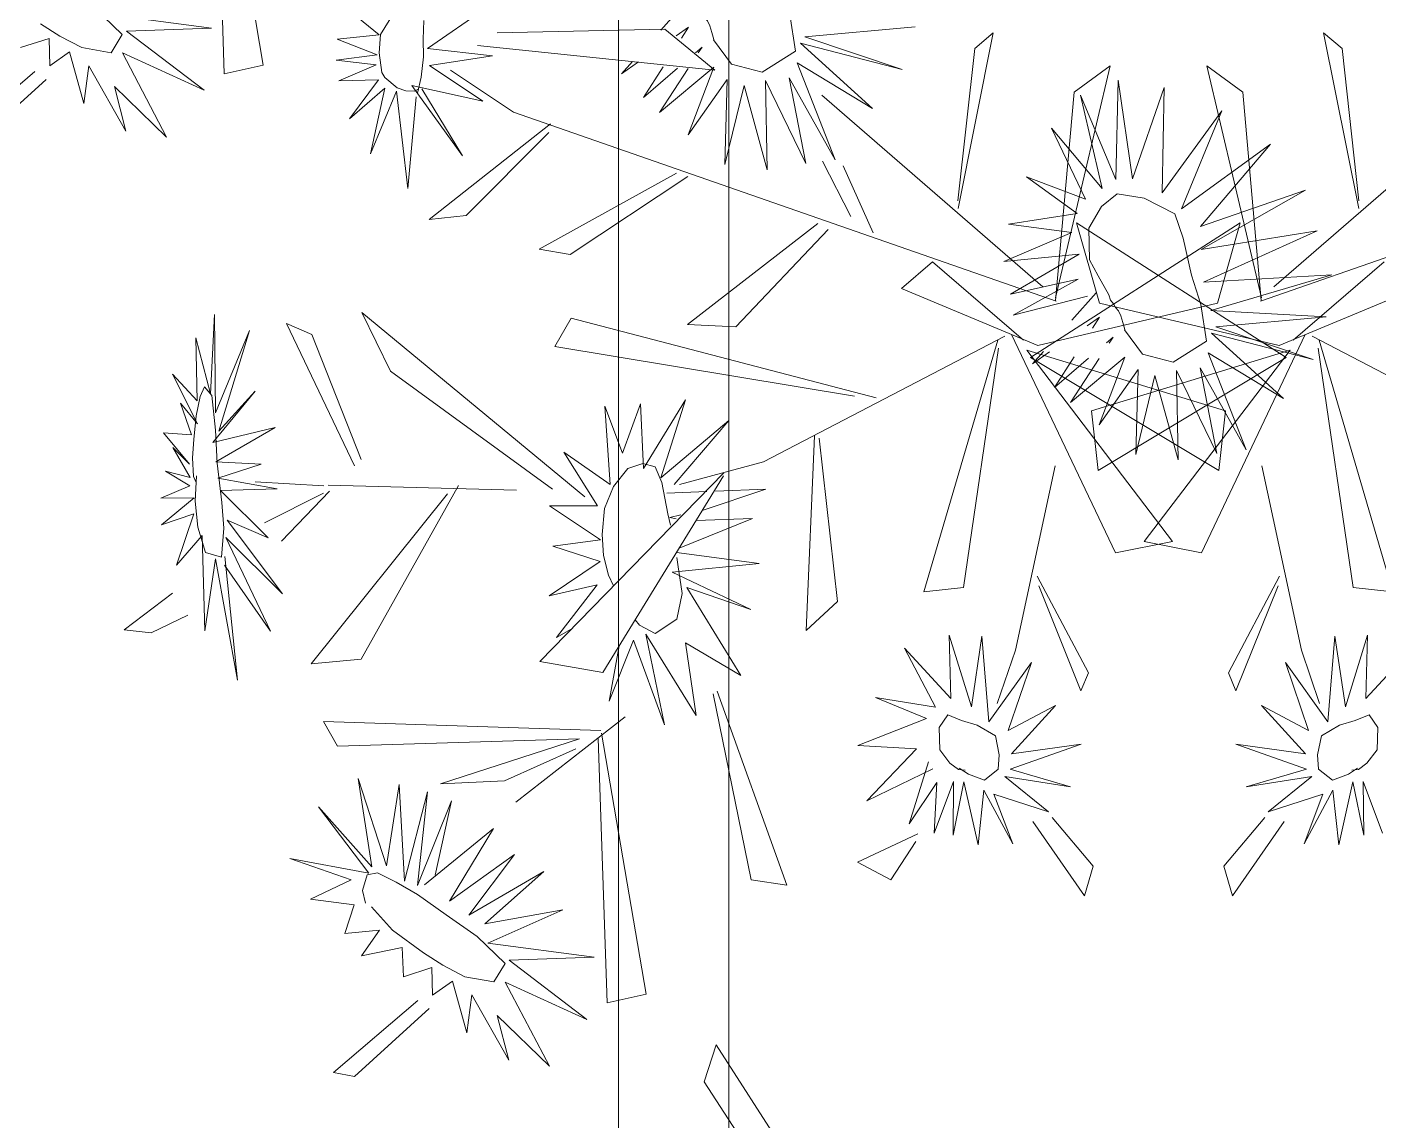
# Model space of a CAD drawing. Header units: inches. Extents: x 15 to 22798, y 21 to 21519.
# Drawn here: x 16290.36 to 16324.3, y 12556.1 to 12583.56 of the extents above; entities that cross this region are included whole.
import ezdxf

# ---------------------------------------------------------------- set-up
doc = ezdxf.new("R2010")
doc.units = ezdxf.units.IN
doc.header["$MEASUREMENT"] = 0
doc.layers.add('ARREDAMENTO', color=8, linetype='Continuous', lineweight=13)

msp = doc.modelspace()

# ---------------------------------------------------------------- linework, layer by layer
at = {"layer": 'ARREDAMENTO', "linetype": 'Continuous'}
for p, q in [((16295.172, 12589.156, -27.277), (16296.291, 12582.607, -27.277)), ((16295.312, 12582.39, -27.277), (16295.082, 12589.028, -27.277)), ((16292.045, 12584.05, -27.277), (16292.747, 12583.377, -27.277)), ((16299.198, 12583.364, -27.277), (16298.307, 12584.091, -27.277)), ((16301.898, 12584.046, -27.277), (16300.412, 12583.02, -27.277)), ((16306.274, 12583.485, -27.277), (16306.887, 12584.166, -27.277)), ((16291.185, 12583.336, -27.277), (16290.697, 12583.646, -27.277)), ((16292.318, 12583.887, -27.277), (16294.986, 12583.531, -27.277)), ((16299.234, 12583.376, -27.277), (16299.564, 12583.905, -27.277)), ((16300.321, 12583.725, -27.277), (16300.307, 12583.26, -27.277)), ((16290.912, 12583.275, -27.277), (16290.194, 12583.045, -27.277)), ((16290.928, 12582.584, -27.277), (16290.912, 12583.275, -27.277)), ((16291.734, 12583.045, -27.277), (16291.185, 12583.336, -27.277)), ((16292.747, 12583.377, -27.277), (16292.467, 12582.912, -27.277)), ((16294.986, 12583.531, -27.277), (16292.852, 12583.46, -27.277)), ((16292.852, 12583.46, -27.277), (16294.804, 12581.973, -27.277)), ((16298.149, 12583.257, -27.277), (16299.198, 12583.364, -27.277)), ((16299.202, 12582.911, -27.277), (16299.234, 12583.376, -27.277)), ((16302.159, 12583.416, -27.277), (16306.377, 12583.507, -27.277)), ((16306.377, 12583.507, -27.277), (16307.628, 12582.479, -27.277)), ((16306.655, 12583.342, -27.277), (16306.967, 12583.56, -27.277)), ((16306.791, 12583.284, -27.277), (16306.967, 12583.56, -27.277)), ((16309.89, 12583.315, -27.277), (16312.657, 12583.563, -27.277)), ((16312.33, 12582.493, -27.277), (16309.89, 12583.315, -27.277)), ((16314.617, 12583.419, -27.277), (16313.738, 12579.005, -27.277)), ((16314.155, 12583.019, -27.277), (16314.617, 12583.419, -27.277)), ((16322.916, 12583.419, -27.277), (16323.796, 12579.005, -27.277)), ((16323.379, 12583.019, -27.277), (16322.916, 12583.419, -27.277)), ((16291.427, 12582.936, -27.277), (16290.928, 12582.584, -27.277)), ((16291.787, 12581.639, -27.277), (16291.427, 12582.936, -27.277)), ((16292.467, 12582.912, -27.277), (16291.734, 12583.045, -27.277)), ((16299.15, 12582.867, -27.277), (16298.149, 12583.257, -27.277)), ((16300.307, 12583.26, -27.277), (16300.311, 12582.817, -27.277)), ((16300.412, 12583.02, -27.277), (16302.047, 12582.838, -27.277)), ((16307.628, 12582.479, -27.277), (16301.673, 12583.102, -27.277)), ((16307.143, 12582.912, -27.277), (16307.308, 12583.054, -27.277)), ((16307.214, 12582.91, -27.277), (16307.308, 12583.054, -27.277)), ((16309.776, 12583.158, -27.277), (16312.33, 12582.493, -27.277)), ((16311.586, 12581.513, -27.277), (16309.776, 12583.158, -27.277)), ((16313.731, 12579.2, -27.277), (16314.155, 12583.019, -27.277)), ((16323.802, 12579.2, -27.277), (16323.379, 12583.019, -27.277)), ((16292.752, 12582.91, -27.277), (16293.862, 12580.8, -27.277)), ((16294.804, 12581.973, -27.277), (16292.752, 12582.91, -27.277)), ((16296.291, 12582.607, -27.277), (16295.312, 12582.39, -27.277)), ((16298.122, 12582.727, -27.277), (16299.15, 12582.867, -27.277)), ((16299.121, 12582.611, -27.277), (16298.122, 12582.727, -27.277)), ((16298.187, 12582.214, -27.277), (16299.121, 12582.611, -27.277)), ((16299.271, 12582.423, -27.277), (16299.202, 12582.911, -27.277)), ((16300.311, 12582.817, -27.277), (16300.251, 12582.305, -27.277)), ((16302.047, 12582.838, -27.277), (16300.464, 12582.595, -27.277)), ((16300.464, 12582.595, -27.277), (16301.807, 12581.704, -27.277)), ((16305.562, 12582.693, -27.277), (16305.285, 12582.385, -27.277)), ((16305.715, 12582.685, -27.277), (16305.285, 12582.385, -27.277)), ((16309.697, 12582.666, -27.277), (16311.586, 12581.513, -27.277)), ((16310.648, 12580.227, -27.277), (16309.697, 12582.666, -27.277)), ((16290.555, 12582.445, -27.277), (16288.437, 12580.637, -27.277)), ((16291.911, 12582.59, -27.277), (16291.787, 12581.639, -27.277)), ((16292.842, 12580.949, -27.277), (16291.911, 12582.59, -27.277)), ((16299.343, 12582.294, -27.277), (16299.271, 12582.423, -27.277)), ((16299.653, 12582.039, -27.277), (16299.343, 12582.294, -27.277)), ((16300.251, 12582.305, -27.277), (16300.165, 12581.9, -27.277)), ((16302.573, 12581.427, -27.277), (16300.993, 12582.483, -27.277)), ((16306.329, 12582.56, -27.277), (16305.841, 12581.795, -27.277)), ((16306.693, 12582.526, -27.277), (16305.841, 12581.795, -27.277)), ((16306.238, 12581.415, -27.277), (16307.606, 12582.558, -27.277)), ((16306.961, 12582.522, -27.277), (16306.238, 12581.415, -27.277)), ((16307.606, 12582.558, -27.277), (16306.959, 12580.857, -27.277)), ((16309.492, 12582.287, -27.277), (16310.648, 12580.227, -27.277)), ((16309.91, 12580.136, -27.277), (16309.492, 12582.287, -27.277)), ((16317.552, 12582.589, -27.277), (16316.18, 12576.763, -27.277)), ((16316.649, 12581.926, -27.277), (16317.552, 12582.589, -27.277)), ((16319.982, 12582.589, -27.277), (16321.354, 12576.763, -27.277)), ((16320.884, 12581.926, -27.277), (16319.982, 12582.589, -27.277)), ((16288.963, 12580.543, -27.277), (16290.839, 12582.245, -27.277)), ((16292.551, 12582.072, -27.277), (16292.842, 12580.949, -27.277)), ((16293.862, 12580.8, -27.277), (16292.551, 12582.072, -27.277)), ((16299.181, 12582.232, -27.277), (16298.187, 12582.214, -27.277)), ((16298.459, 12581.26, -27.277), (16299.181, 12582.232, -27.277)), ((16299.339, 12582.025, -27.277), (16298.459, 12581.26, -27.277)), ((16298.984, 12580.379, -27.277), (16299.339, 12582.025, -27.277)), ((16299.635, 12581.953, -27.277), (16298.984, 12580.379, -27.277)), ((16299.924, 12579.506, -27.277), (16299.635, 12581.953, -27.277)), ((16299.87, 12581.962, -27.277), (16299.653, 12582.039, -27.277)), ((16300.087, 12581.949, -27.277), (16299.87, 12581.962, -27.277)), ((16300.02, 12582.098, -27.277), (16301.295, 12580.329, -27.277)), ((16301.807, 12581.704, -27.277), (16300.02, 12582.098, -27.277)), ((16300.194, 12582.007, -27.277), (16300.087, 12581.949, -27.277)), ((16301.295, 12580.329, -27.277), (16300.274, 12582.013, -27.277)), ((16306.959, 12580.857, -27.277), (16307.939, 12582.247, -27.277)), ((16307.939, 12582.247, -27.277), (16307.879, 12580.114, -27.277)), ((16307.879, 12580.114, -27.277), (16308.361, 12582.098, -27.277)), ((16308.361, 12582.098, -27.277), (16308.944, 12579.974, -27.277)), ((16308.903, 12582.221, -27.277), (16309.91, 12580.136, -27.277)), ((16308.944, 12579.974, -27.277), (16308.903, 12582.221, -27.277)), ((16316.185, 12576.696, -27.277), (16316.649, 12581.926, -27.277)), ((16317.754, 12582.224, -27.277), (16317.696, 12579.734, -27.277)), ((16318.113, 12579.753, -27.277), (16317.754, 12582.224, -27.277)), ((16318.915, 12582.045, -27.277), (16318.113, 12579.753, -27.277)), ((16318.86, 12579.4, -27.277), (16318.915, 12582.045, -27.277)), ((16321.349, 12576.696, -27.277), (16320.884, 12581.926, -27.277)), ((16300.129, 12581.807, -27.277), (16299.924, 12579.506, -27.277)), ((16310.313, 12581.852, -27.277), (16315.865, 12577.041, -27.277)), ((16316.812, 12581.855, -27.277), (16317.354, 12579.505, -27.277)), ((16317.696, 12579.734, -27.277), (16316.812, 12581.855, -27.277)), ((16327.221, 12581.852, -27.277), (16321.669, 12577.041, -27.277)), ((16302.573, 12581.427, -27.277), (16316.203, 12576.677, -27.277)), ((16320.358, 12581.456, -27.277), (16318.86, 12579.4, -27.277)), ((16319.343, 12578.999, -27.277), (16320.358, 12581.456, -27.277)), ((16334.961, 12581.427, -27.277), (16321.331, 12576.677, -27.277)), ((16303.499, 12581.128, -27.277), (16300.456, 12578.729, -27.277)), ((16301.385, 12578.828, -27.277), (16303.457, 12580.916, -27.277)), ((16316.082, 12581.024, -27.277), (16316.94, 12579.244, -27.277)), ((16317.354, 12579.505, -27.277), (16316.082, 12581.024, -27.277)), ((16321.577, 12580.621, -27.277), (16319.343, 12578.999, -27.277)), ((16319.821, 12578.551, -27.277), (16321.577, 12580.621, -27.277)), ((16306.666, 12579.892, -27.277), (16303.216, 12577.987, -27.277)), ((16311.043, 12578.803, -27.277), (16310.332, 12580.196, -27.277)), ((16311.602, 12578.395, -27.277), (16310.852, 12580.075, -27.277)), ((16303.996, 12577.852, -27.277), (16306.948, 12579.812, -27.277)), ((16315.457, 12579.803, -27.277), (16316.725, 12578.877, -27.277)), ((16316.94, 12579.244, -27.277), (16315.457, 12579.803, -27.277)), ((16322.462, 12579.464, -27.277), (16319.821, 12578.551, -27.277)), ((16319.841, 12577.974, -27.277), (16322.462, 12579.464, -27.277)), ((16316.725, 12578.877, -27.277), (16315.005, 12578.616, -27.277)), ((16300.456, 12578.729, -27.277), (16301.385, 12578.828, -27.277)), ((16310.211, 12578.631, -27.277), (16306.944, 12576.093, -27.277)), ((16315.005, 12578.616, -27.277), (16316.595, 12578.402, -27.277)), ((16315.559, 12575.266, -27.277), (16320.82, 12578.645, -27.277)), ((16316.714, 12578.645, -27.277), (16317.286, 12576.634, -27.277)), ((16321.974, 12575.266, -27.277), (16316.714, 12578.645, -27.277)), ((16320.82, 12578.645, -27.277), (16320.248, 12576.634, -27.277)), ((16308.154, 12576.032, -27.277), (16310.474, 12578.483, -27.277)), ((16316.595, 12578.402, -27.277), (16314.886, 12577.677, -27.277)), ((16322.75, 12578.448, -27.277), (16319.841, 12577.974, -27.277)), ((16319.896, 12577.156, -27.277), (16322.75, 12578.448, -27.277)), ((16303.216, 12577.987, -27.277), (16303.996, 12577.852, -27.277)), ((16314.886, 12577.677, -27.277), (16316.779, 12577.864, -27.277)), ((16316.779, 12577.864, -27.277), (16315.05, 12576.854, -27.277)), ((16312.313, 12576.995, -27.277), (16313.097, 12577.669, -27.277)), ((16313.097, 12577.669, -27.277), (16315.383, 12575.704, -27.277)), ((16324.437, 12577.669, -27.277), (16322.151, 12575.704, -27.277)), ((16315.05, 12576.854, -27.277), (16316.752, 12577.235, -27.277)), ((16316.752, 12577.235, -27.277), (16315.116, 12576.327, -27.277)), ((16323.12, 12577.339, -27.277), (16319.896, 12577.156, -27.277)), ((16320.085, 12576.443, -27.277), (16323.12, 12577.339, -27.277)), ((16315.737, 12575.569, -27.277), (16312.313, 12576.995, -27.277)), ((16316.594, 12576.205, -27.277), (16317.206, 12576.887, -27.277)), ((16321.797, 12575.569, -27.277), (16325.221, 12576.995, -27.277)), ((16315.116, 12576.327, -27.277), (16316.986, 12576.809, -27.277)), ((16320.248, 12576.634, -27.277), (16315.737, 12575.569, -27.277)), ((16317.286, 12576.634, -27.277), (16321.797, 12575.569, -27.277)), ((16294.968, 12574.351, -27.277), (16295.067, 12576.345, -27.277)), ((16295.067, 12576.345, -27.277), (16295.092, 12573.877, -27.277)), ((16298.765, 12576.392, -27.277), (16304.367, 12571.765, -27.277)), ((16299.483, 12574.924, -27.277), (16298.765, 12576.392, -27.277)), ((16303.615, 12575.539, -27.277), (16304.02, 12576.251, -27.277)), ((16304.02, 12576.251, -27.277), (16311.68, 12574.251, -27.277)), ((16316.975, 12576.062, -27.277), (16317.287, 12576.28, -27.277)), ((16317.111, 12576.004, -27.277), (16317.287, 12576.28, -27.277)), ((16322.976, 12576.283, -27.277), (16320.085, 12576.443, -27.277)), ((16320.209, 12576.035, -27.277), (16322.976, 12576.283, -27.277)), ((16295.092, 12573.877, -27.277), (16295.945, 12575.946, -27.277)), ((16295.945, 12575.946, -27.277), (16295.171, 12573.415, -27.277)), ((16296.876, 12576.121, -27.277), (16297.509, 12575.84, -27.277)), ((16298.584, 12572.548, -27.277), (16296.876, 12576.121, -27.277)), ((16297.509, 12575.84, -27.277), (16298.748, 12572.702, -27.277)), ((16306.944, 12576.093, -27.277), (16308.154, 12576.032, -27.277)), ((16315.08, 12575.842, -27.277), (16317.688, 12570.365, -27.277)), ((16322.454, 12575.842, -27.277), (16319.845, 12570.365, -27.277)), ((16320.096, 12575.878, -27.277), (16322.649, 12575.214, -27.277)), ((16321.905, 12574.233, -27.277), (16320.096, 12575.878, -27.277)), ((16322.649, 12575.214, -27.277), (16320.209, 12576.035, -27.277)), ((16294.599, 12575.756, -27.277), (16294.968, 12574.351, -27.277)), ((16294.629, 12574.175, -27.277), (16294.599, 12575.756, -27.277)), ((16311.133, 12574.296, -27.277), (16303.615, 12575.539, -27.277)), ((16308.852, 12572.644, -27.277), (16314.907, 12575.802, -27.277)), ((16314.731, 12575.7, -27.277), (16312.878, 12569.386, -27.277)), ((16313.874, 12569.49, -27.277), (16314.755, 12575.5, -27.277)), ((16317.463, 12575.633, -27.277), (16317.627, 12575.774, -27.277)), ((16317.533, 12575.63, -27.277), (16317.627, 12575.774, -27.277)), ((16328.682, 12572.644, -27.277), (16322.627, 12575.802, -27.277)), ((16323.66, 12569.49, -27.277), (16322.779, 12575.5, -27.277)), ((16322.803, 12575.7, -27.277), (16324.656, 12569.386, -27.277)), ((16315.462, 12575.447, -27.277), (16320.449, 12573.927, -27.277)), ((16319.122, 12570.645, -27.277), (16315.462, 12575.447, -27.277)), ((16320.281, 12572.426, -27.277), (16315.559, 12575.266, -27.277)), ((16315.881, 12575.413, -27.277), (16315.604, 12575.105, -27.277)), ((16316.035, 12575.406, -27.277), (16315.604, 12575.105, -27.277)), ((16316.648, 12575.28, -27.277), (16316.16, 12574.515, -27.277)), ((16317.012, 12575.247, -27.277), (16316.16, 12574.515, -27.277)), ((16316.558, 12574.135, -27.277), (16317.925, 12575.278, -27.277)), ((16317.28, 12575.242, -27.277), (16316.558, 12574.135, -27.277)), ((16322.072, 12575.447, -27.277), (16317.085, 12573.927, -27.277)), ((16317.252, 12572.426, -27.277), (16321.974, 12575.266, -27.277)), ((16317.925, 12575.278, -27.277), (16317.279, 12573.578, -27.277)), ((16318.411, 12570.645, -27.277), (16322.072, 12575.447, -27.277)), ((16320.017, 12575.387, -27.277), (16321.905, 12574.233, -27.277)), ((16320.967, 12572.948, -27.277), (16320.017, 12575.387, -27.277)), ((16294.008, 12574.849, -27.277), (16294.629, 12574.175, -27.277)), ((16294.637, 12573.603, -27.277), (16294.008, 12574.849, -27.277)), ((16303.553, 12571.961, -27.277), (16299.483, 12574.924, -27.277)), ((16317.279, 12573.578, -27.277), (16318.259, 12574.968, -27.277)), ((16318.259, 12574.968, -27.277), (16318.198, 12572.834, -27.277)), ((16318.198, 12572.834, -27.277), (16318.68, 12574.818, -27.277)), ((16318.68, 12574.818, -27.277), (16319.263, 12572.694, -27.277)), ((16319.223, 12574.941, -27.277), (16320.23, 12572.857, -27.277)), ((16319.263, 12572.694, -27.277), (16319.223, 12574.941, -27.277)), ((16319.812, 12575.007, -27.277), (16320.967, 12572.948, -27.277)), ((16320.23, 12572.857, -27.277), (16319.812, 12575.007, -27.277)), ((16294.213, 12574.118, -27.277), (16294.637, 12573.603, -27.277)), ((16294.485, 12573.322, -27.277), (16294.213, 12574.118, -27.277)), ((16296.088, 12574.423, -27.277), (16295.026, 12573.13, -27.277)), ((16295.171, 12573.415, -27.277), (16296.088, 12574.423, -27.277)), ((16305.838, 12572.48, -27.277), (16306.892, 12574.2, -27.277)), ((16306.892, 12574.2, -27.277), (16306.27, 12572.245, -27.277)), ((16304.863, 12574.043, -27.277), (16305.313, 12572.868, -27.277)), ((16304.997, 12572.081, -27.277), (16304.863, 12574.043, -27.277)), ((16305.313, 12572.868, -27.277), (16305.761, 12574.103, -27.277)), ((16305.761, 12574.103, -27.277), (16305.838, 12572.48, -27.277)), ((16317.085, 12573.927, -27.277), (16317.252, 12572.426, -27.277)), ((16320.449, 12573.927, -27.277), (16320.281, 12572.426, -27.277)), ((16295.026, 12573.13, -27.277), (16296.592, 12573.511, -27.277)), ((16296.592, 12573.511, -27.277), (16295.101, 12572.643, -27.277)), ((16306.27, 12572.245, -27.277), (16307.983, 12573.682, -27.277)), ((16307.983, 12573.682, -27.277), (16306.605, 12572.082, -27.277)), ((16293.782, 12573.377, -27.277), (16294.485, 12573.322, -27.277)), ((16294.437, 12572.592, -27.277), (16293.782, 12573.377, -27.277)), ((16310.131, 12573.296, -27.277), (16309.924, 12568.415, -27.277)), ((16310.705, 12569.143, -27.277), (16310.252, 12573.244, -27.277)), ((16294.021, 12573.008, -27.277), (16294.437, 12572.592, -27.277)), ((16294.457, 12572.255, -27.277), (16294.021, 12573.008, -27.277)), ((16303.839, 12572.888, -27.277), (16304.997, 12572.081, -27.277)), ((16304.686, 12571.544, -27.277), (16303.839, 12572.888, -27.277)), ((16295.101, 12572.643, -27.277), (16296.236, 12572.592, -27.277)), ((16296.236, 12572.592, -27.277), (16295.151, 12572.234, -27.277)), ((16305.088, 12572.024, -27.277), (16305.442, 12572.479, -27.277)), ((16305.442, 12572.479, -27.277), (16305.822, 12572.603, -27.277)), ((16305.822, 12572.603, -27.277), (16306.132, 12572.518, -27.277)), ((16306.132, 12572.518, -27.277), (16306.298, 12572.127, -27.277)), ((16308.852, 12572.644, -27.277), (16306.745, 12572.076, -27.277)), ((16315.175, 12567.92, -27.277), (16316.172, 12572.545, -27.277)), ((16322.358, 12567.92, -27.277), (16321.362, 12572.545, -27.277)), ((16293.832, 12572.41, -27.277), (16294.457, 12572.255, -27.277)), ((16294.448, 12572.045, -27.277), (16293.832, 12572.41, -27.277)), ((16295.151, 12572.234, -27.277), (16296.638, 12571.966, -27.277)), ((16297.812, 12572.043, -27.277), (16296.089, 12572.145, -27.277)), ((16303.233, 12567.639, -27.277), (16307.854, 12572.37, -27.277)), ((16307.844, 12572.294, -27.277), (16304.814, 12567.355, -27.277)), ((16306.298, 12572.127, -27.277), (16306.445, 12571.342, -27.277)), ((16293.718, 12571.734, -27.277), (16294.448, 12572.045, -27.277)), ((16294.558, 12571.745, -27.277), (16293.718, 12571.734, -27.277)), ((16293.732, 12571.068, -27.277), (16294.558, 12571.745, -27.277)), ((16296.638, 12571.966, -27.277), (16295.212, 12571.925, -27.277)), ((16295.212, 12571.925, -27.277), (16296.417, 12570.743, -27.277)), ((16297.801, 12571.861, -27.277), (16296.319, 12571.112, -27.277)), ((16296.748, 12570.654, -27.277), (16297.956, 12571.913, -27.277)), ((16300.915, 12571.84, -27.277), (16297.489, 12567.579, -27.277)), ((16297.919, 12572.058, -27.277), (16302.648, 12571.933, -27.277)), ((16298.744, 12567.69, -27.277), (16301.192, 12572.05, -27.277)), ((16304.858, 12571.478, -27.277), (16305.088, 12572.024, -27.277)), ((16307.427, 12571.9, -27.277), (16306.424, 12571.858, -27.277)), ((16307.309, 12571.422, -27.277), (16308.908, 12571.961, -27.277)), ((16307.646, 12571.909, -27.277), (16308.908, 12571.961, -27.277)), ((16303.474, 12571.54, -27.277), (16304.686, 12571.544, -27.277)), ((16304.758, 12570.688, -27.277), (16303.474, 12571.54, -27.277)), ((16304.797, 12570.821, -27.277), (16304.858, 12571.478, -27.277)), ((16294.546, 12571.345, -27.277), (16293.732, 12571.068, -27.277)), ((16294.114, 12570.052, -27.277), (16294.546, 12571.345, -27.277)), ((16295.381, 12571.181, -27.277), (16296.774, 12569.332, -27.277)), ((16296.417, 12570.743, -27.277), (16295.381, 12571.181, -27.277)), ((16306.516, 12571.061, -27.277), (16306.445, 12571.342, -27.277)), ((16306.776, 12571.319, -27.277), (16306.497, 12571.247, -27.277)), ((16306.497, 12571.247, -27.277), (16306.657, 12571.215, -27.277)), ((16306.729, 12570.477, -27.277), (16308.576, 12571.224, -27.277)), ((16307.157, 12571.175, -27.277), (16308.576, 12571.224, -27.277)), ((16294.755, 12570.799, -27.277), (16294.114, 12570.052, -27.277)), ((16294.823, 12568.404, -27.277), (16294.755, 12570.799, -27.277)), ((16295.347, 12570.75, -27.277), (16296.475, 12568.398, -27.277)), ((16296.774, 12569.332, -27.277), (16295.347, 12570.75, -27.277)), ((16304.832, 12570.296, -27.277), (16304.797, 12570.821, -27.277)), ((16303.564, 12570.531, -27.277), (16304.758, 12570.688, -27.277)), ((16304.751, 12570.145, -27.277), (16303.564, 12570.531, -27.277)), ((16317.688, 12570.365, -27.277), (16319.122, 12570.645, -27.277)), ((16319.845, 12570.365, -27.277), (16318.411, 12570.645, -27.277)), ((16295.091, 12570.212, -27.277), (16294.823, 12568.404, -27.277)), ((16295.643, 12567.163, -27.277), (16295.091, 12570.212, -27.277)), ((16296.475, 12568.398, -27.277), (16295.314, 12570.055, -27.277)), ((16295.322, 12570.27, -27.277), (16295.643, 12567.163, -27.277)), ((16303.469, 12569.284, -27.277), (16304.751, 12570.145, -27.277)), ((16304.957, 12569.802, -27.277), (16304.832, 12570.296, -27.277)), ((16308.744, 12570.096, -27.277), (16306.559, 12569.877, -27.277)), ((16306.665, 12570.372, -27.277), (16308.744, 12570.096, -27.277)), ((16306.672, 12570.249, -27.277), (16306.699, 12570.072, -27.277)), ((16306.699, 12570.072, -27.277), (16306.805, 12569.338, -27.277)), ((16305.081, 12569.531, -27.277), (16304.957, 12569.802, -27.277)), ((16306.559, 12569.877, -27.277), (16308.53, 12568.944, -27.277)), ((16315.726, 12569.775, -27.277), (16317.01, 12567.348, -27.277)), ((16321.808, 12569.775, -27.277), (16320.523, 12567.348, -27.277)), ((16304.673, 12569.556, -27.277), (16303.469, 12569.284, -27.277)), ((16303.65, 12568.237, -27.277), (16304.673, 12569.556, -27.277)), ((16306.929, 12569.492, -27.277), (16308.282, 12567.282, -27.277)), ((16308.53, 12568.944, -27.277), (16306.929, 12569.492, -27.277)), ((16312.878, 12569.386, -27.277), (16313.874, 12569.49, -27.277)), ((16316.819, 12566.896, -27.277), (16315.761, 12569.535, -27.277)), ((16320.714, 12566.896, -27.277), (16321.772, 12569.535, -27.277)), ((16324.656, 12569.386, -27.277), (16323.66, 12569.49, -27.277)), ((16294.013, 12569.35, -27.277), (16292.795, 12568.434, -27.277)), ((16306.805, 12569.338, -27.277), (16306.675, 12568.696, -27.277)), ((16309.924, 12568.415, -27.277), (16310.705, 12569.143, -27.277)), ((16293.471, 12568.358, -27.277), (16294.399, 12568.801, -27.277)), ((16305.625, 12568.677, -27.277), (16305.741, 12568.549, -27.277)), ((16306.675, 12568.696, -27.277), (16306.128, 12568.34, -27.277)), ((16292.795, 12568.434, -27.277), (16293.471, 12568.358, -27.277)), ((16304.022, 12568.446, -27.277), (16303.65, 12568.237, -27.277)), ((16306.128, 12568.34, -27.277), (16305.741, 12568.549, -27.277)), ((16305.585, 12568.168, -27.277), (16304.973, 12566.642, -27.277)), ((16305.228, 12568.029, -27.277), (16304.973, 12566.642, -27.277)), ((16306.368, 12566.043, -27.277), (16305.585, 12568.168, -27.277)), ((16305.895, 12568.317, -27.277), (16306.368, 12566.043, -27.277)), ((16307.16, 12566.278, -27.277), (16305.895, 12568.317, -27.277)), ((16306.894, 12568.105, -27.277), (16307.16, 12566.278, -27.277)), ((16308.282, 12567.282, -27.277), (16306.894, 12568.105, -27.277)), ((16313.515, 12568.297, -27.277), (16313.554, 12566.703, -27.277)), ((16314.073, 12566.494, -27.277), (16313.515, 12568.297, -27.277)), ((16314.336, 12568.273, -27.277), (16314.073, 12566.494, -27.277)), ((16314.511, 12566.124, -27.277), (16314.336, 12568.273, -27.277)), ((16323.022, 12566.124, -27.277), (16323.197, 12568.273, -27.277)), ((16323.197, 12568.273, -27.277), (16323.461, 12566.494, -27.277)), ((16323.461, 12566.494, -27.277), (16324.019, 12568.297, -27.277)), ((16324.019, 12568.297, -27.277), (16323.979, 12566.703, -27.277)), ((16297.489, 12567.579, -27.277), (16298.744, 12567.69, -27.277)), ((16312.394, 12567.967, -27.277), (16313.169, 12566.491, -27.277)), ((16313.554, 12566.703, -27.277), (16312.394, 12567.967, -27.277)), ((16315.175, 12567.92, -27.277), (16314.718, 12566.584, -27.277)), ((16322.358, 12567.92, -27.277), (16322.815, 12566.584, -27.277)), ((16323.979, 12566.703, -27.277), (16325.14, 12567.967, -27.277)), ((16304.814, 12567.355, -27.277), (16303.233, 12567.639, -27.277)), ((16315.576, 12567.614, -27.277), (16314.511, 12566.124, -27.277)), ((16314.997, 12565.905, -27.277), (16315.576, 12567.614, -27.277)), ((16317.01, 12567.348, -27.277), (16316.819, 12566.896, -27.277)), ((16320.523, 12567.348, -27.277), (16320.714, 12566.896, -27.277)), ((16321.958, 12567.614, -27.277), (16323.022, 12566.124, -27.277)), ((16322.537, 12565.905, -27.277), (16321.958, 12567.614, -27.277)), ((16307.588, 12566.826, -27.277), (16308.544, 12562.151, -27.277)), ((16309.433, 12562.018, -27.277), (16307.683, 12566.894, -27.277)), ((16311.661, 12566.731, -27.277), (16312.941, 12566.204, -27.277)), ((16313.169, 12566.491, -27.277), (16311.661, 12566.731, -27.277)), ((16316.179, 12566.529, -27.277), (16314.997, 12565.905, -27.277)), ((16315.076, 12565.319, -27.277), (16316.179, 12566.529, -27.277)), ((16321.355, 12566.529, -27.277), (16322.537, 12565.905, -27.277)), ((16322.458, 12565.319, -27.277), (16321.355, 12566.529, -27.277)), ((16297.802, 12566.128, -27.277), (16298.151, 12565.508, -27.277)), ((16304.764, 12565.9, -27.277), (16297.802, 12566.128, -27.277)), ((16302.628, 12564.104, -27.277), (16305.374, 12566.243, -27.277)), ((16312.941, 12566.204, -27.277), (16311.219, 12565.525, -27.277)), ((16298.151, 12565.508, -27.277), (16304.228, 12565.697, -27.277)), ((16304.228, 12565.697, -27.277), (16300.743, 12564.564, -27.277)), ((16304.926, 12559.068, -27.277), (16304.696, 12565.706, -27.277)), ((16304.786, 12565.834, -27.277), (16305.905, 12559.285, -27.277)), ((16302.344, 12564.641, -27.277), (16304.139, 12565.44, -27.277)), ((16311.219, 12565.525, -27.277), (16312.69, 12565.443, -27.277)), ((16312.69, 12565.443, -27.277), (16311.444, 12564.134, -27.277)), ((16315.047, 12564.932, -27.277), (16316.823, 12565.562, -27.277)), ((16316.823, 12565.562, -27.277), (16315.076, 12565.319, -27.277)), ((16320.711, 12565.562, -27.277), (16322.458, 12565.319, -27.277)), ((16322.486, 12564.932, -27.277), (16320.711, 12565.562, -27.277)), ((16312.992, 12565.117, -27.277), (16312.51, 12563.563, -27.277)), ((16298.673, 12564.699, -27.277), (16299.388, 12562.504, -27.277)), ((16299.019, 12562.48, -27.277), (16298.673, 12564.699, -27.277)), ((16300.743, 12564.564, -27.277), (16302.344, 12564.641, -27.277)), ((16311.444, 12564.134, -27.277), (16313.106, 12564.937, -27.277)), ((16313.139, 12563.322, -27.277), (16313.624, 12564.62, -27.277)), ((16313.624, 12564.62, -27.277), (16313.611, 12563.278, -27.277)), ((16313.611, 12563.278, -27.277), (16313.884, 12564.613, -27.277)), ((16313.884, 12564.613, -27.277), (16314.241, 12563.031, -27.277)), ((16314.911, 12564.747, -27.277), (16316.563, 12564.491, -27.277)), ((16316.009, 12563.862, -27.277), (16314.911, 12564.747, -27.277)), ((16316.563, 12564.491, -27.277), (16315.047, 12564.932, -27.277)), ((16320.971, 12564.491, -27.277), (16322.486, 12564.932, -27.277)), ((16322.623, 12564.747, -27.277), (16320.971, 12564.491, -27.277)), ((16321.525, 12563.862, -27.277), (16322.623, 12564.747, -27.277)), ((16323.65, 12564.613, -27.277), (16323.293, 12563.031, -27.277)), ((16323.923, 12563.278, -27.277), (16323.65, 12564.613, -27.277)), ((16323.91, 12564.62, -27.277), (16323.923, 12563.278, -27.277)), ((16324.395, 12563.322, -27.277), (16323.91, 12564.62, -27.277)), ((16299.388, 12562.504, -27.277), (16299.699, 12564.549, -27.277)), ((16299.699, 12564.549, -27.277), (16299.832, 12562.12, -27.277)), ((16299.832, 12562.12, -27.277), (16300.413, 12564.361, -27.277)), ((16300.413, 12564.361, -27.277), (16300.162, 12562.011, -27.277)), ((16312.51, 12563.563, -27.277), (16313.199, 12564.6, -27.277)), ((16313.199, 12564.6, -27.277), (16313.139, 12563.322, -27.277)), ((16314.241, 12563.031, -27.277), (16314.386, 12564.403, -27.277)), ((16314.386, 12564.403, -27.277), (16315.109, 12563.058, -27.277)), ((16314.636, 12564.308, -27.277), (16316.009, 12563.862, -27.277)), ((16315.109, 12563.058, -27.277), (16314.636, 12564.308, -27.277)), ((16322.898, 12564.308, -27.277), (16321.525, 12563.862, -27.277)), ((16323.148, 12564.403, -27.277), (16322.425, 12563.058, -27.277)), ((16322.425, 12563.058, -27.277), (16322.898, 12564.308, -27.277)), ((16323.293, 12563.031, -27.277), (16323.148, 12564.403, -27.277)), ((16297.677, 12563.984, -27.277), (16299.019, 12562.48, -27.277)), ((16298.938, 12562.319, -27.277), (16297.677, 12563.984, -27.277)), ((16300.162, 12562.011, -27.277), (16301.017, 12564.139, -27.277)), ((16301.017, 12564.139, -27.277), (16300.605, 12562.274, -27.277)), ((16315.61, 12563.615, -27.277), (16316.909, 12561.756, -27.277)), ((16317.127, 12562.5, -27.277), (16316.095, 12563.72, -27.277)), ((16320.407, 12562.5, -27.277), (16321.438, 12563.72, -27.277)), ((16321.924, 12563.615, -27.277), (16320.625, 12561.756, -27.277)), ((16300.34, 12562.03, -27.277), (16302.073, 12563.444, -27.277)), ((16302.073, 12563.444, -27.277), (16300.965, 12561.62, -27.277)), ((16312.722, 12563.31, -27.277), (16311.212, 12562.6, -27.277)), ((16312.05, 12562.153, -27.277), (16312.678, 12563.118, -27.277)), ((16296.955, 12562.688, -27.277), (16298.938, 12562.319, -27.277)), ((16298.5, 12562.151, -27.277), (16296.955, 12562.688, -27.277)), ((16300.965, 12561.62, -27.277), (16302.6, 12562.788, -27.277)), ((16302.6, 12562.788, -27.277), (16301.45, 12561.269, -27.277)), ((16311.212, 12562.6, -27.277), (16312.05, 12562.153, -27.277)), ((16298.78, 12561.884, -27.277), (16298.898, 12562.276, -27.277)), ((16298.898, 12562.276, -27.277), (16299.16, 12562.331, -27.277)), ((16299.16, 12562.331, -27.277), (16299.623, 12562.099, -27.277)), ((16301.45, 12561.269, -27.277), (16303.332, 12562.366, -27.277)), ((16303.332, 12562.366, -27.277), (16301.857, 12561.047, -27.277)), ((16316.909, 12561.756, -27.277), (16317.127, 12562.5, -27.277)), ((16320.625, 12561.756, -27.277), (16320.407, 12562.5, -27.277)), ((16297.473, 12561.673, -27.277), (16298.5, 12562.151, -27.277)), ((16299.623, 12562.099, -27.277), (16300.161, 12561.787, -27.277)), ((16308.544, 12562.151, -27.277), (16309.433, 12562.018, -27.277)), ((16298.573, 12561.524, -27.277), (16297.473, 12561.673, -27.277)), ((16298.86, 12561.571, -27.277), (16298.78, 12561.884, -27.277)), ((16300.161, 12561.787, -27.277), (16300.881, 12561.275, -27.277)), ((16298.338, 12560.809, -27.277), (16298.573, 12561.524, -27.277)), ((16299.538, 12560.892, -27.277), (16299.004, 12561.473, -27.277)), ((16300.881, 12561.275, -27.277), (16301.659, 12560.728, -27.277)), ((16301.857, 12561.047, -27.277), (16303.809, 12561.402, -27.277)), ((16303.809, 12561.402, -27.277), (16301.932, 12560.565, -27.277)), ((16299.21, 12560.891, -27.277), (16298.338, 12560.809, -27.277)), ((16298.759, 12560.249, -27.277), (16299.21, 12560.891, -27.277)), ((16300.311, 12560.324, -27.277), (16299.538, 12560.892, -27.277)), ((16301.659, 12560.728, -27.277), (16302.361, 12560.055, -27.277)), ((16301.932, 12560.565, -27.277), (16304.6, 12560.209, -27.277)), ((16299.776, 12560.452, -27.277), (16298.759, 12560.249, -27.277)), ((16299.808, 12559.723, -27.277), (16299.776, 12560.452, -27.277)), ((16300.799, 12560.014, -27.277), (16300.311, 12560.324, -27.277)), ((16304.6, 12560.209, -27.277), (16302.466, 12560.138, -27.277)), ((16300.526, 12559.953, -27.277), (16299.808, 12559.723, -27.277)), ((16300.542, 12559.262, -27.277), (16300.526, 12559.953, -27.277)), ((16301.348, 12559.723, -27.277), (16300.799, 12560.014, -27.277)), ((16302.361, 12560.055, -27.277), (16302.082, 12559.59, -27.277)), ((16302.466, 12560.138, -27.277), (16304.418, 12558.651, -27.277)), ((16301.041, 12559.614, -27.277), (16300.542, 12559.262, -27.277)), ((16301.401, 12558.317, -27.277), (16301.041, 12559.614, -27.277)), ((16302.082, 12559.59, -27.277), (16301.348, 12559.723, -27.277)), ((16302.366, 12559.587, -27.277), (16303.476, 12557.477, -27.277)), ((16304.418, 12558.651, -27.277), (16302.366, 12559.587, -27.277)), ((16301.525, 12559.268, -27.277), (16301.401, 12558.317, -27.277)), ((16302.456, 12557.627, -27.277), (16301.525, 12559.268, -27.277)), ((16305.905, 12559.285, -27.277), (16304.926, 12559.068, -27.277)), ((16300.17, 12559.123, -27.277), (16298.051, 12557.315, -27.277)), ((16298.577, 12557.221, -27.277), (16300.453, 12558.923, -27.277)), ((16302.165, 12558.75, -27.277), (16302.456, 12557.627, -27.277)), ((16303.476, 12557.477, -27.277), (16302.165, 12558.75, -27.277)), ((16307.666, 12558.012), (16307.359, 12557.085)), ((16309.778, 12554.722), (16307.666, 12558.012)), ((16298.051, 12557.315, -27.277), (16298.577, 12557.221, -27.277)), ((16307.359, 12557.085), (16308.798, 12554.869))]:
    msp.add_line(p, q, dxfattribs=at)
at = {"layer": 'ARREDAMENTO', "elevation": -27.277}
for points in [[(16305.209, 12488.933), (16305.209, 12627.517), (16337.545, 12627.517), (16337.545, 12488.933)], [(16307.981, 12491.705), (16307.981, 12624.745), (16334.774, 12624.745), (16334.774, 12491.705)]]:
    msp.add_lwpolyline(points, close=True, dxfattribs=at)
at = {"layer": 'ARREDAMENTO', "linetype": 'Continuous', "elevation": -27.277}
for points in [[(16307.202, 12584.119), (16306.93, 12584.596), (16306.714, 12584.997), (16306.701, 12585.793), (16307.018, 12586.336), (16307.414, 12586.655), (16308.09, 12586.548), (16308.863, 12586.15), (16309.071, 12585.539), (16309.279, 12584.609), (16309.509, 12583.88), (16309.655, 12582.955), (16308.818, 12582.432), (16308.048, 12582.631), (16307.592, 12583.243)], [(16307.202, 12584.119), (16307.24, 12583.986), (16307.315, 12583.896), (16307.366, 12583.803), (16307.443, 12583.714), (16307.504, 12583.59), (16307.556, 12583.421), (16307.605, 12583.246), (16307.592, 12583.243)], [(16317.522, 12576.84), (16317.25, 12577.316), (16317.033, 12577.718), (16317.021, 12578.513), (16317.337, 12579.056), (16317.733, 12579.375), (16318.409, 12579.269), (16319.182, 12578.87), (16319.391, 12578.259), (16319.599, 12577.329), (16319.829, 12576.6), (16319.975, 12575.675), (16319.137, 12575.152), (16318.367, 12575.351), (16317.911, 12575.963)], [(16317.522, 12576.84), (16317.56, 12576.706), (16317.635, 12576.616), (16317.686, 12576.524), (16317.763, 12576.435), (16317.824, 12576.311), (16317.876, 12576.141), (16317.924, 12575.966), (16317.911, 12575.963)], [(16294.608, 12572.132), (16294.541, 12572.281), (16294.511, 12572.747), (16294.55, 12573.208), (16294.603, 12573.8), (16294.707, 12574.291), (16294.818, 12574.529), (16294.996, 12574.313), (16295.094, 12573.444), (16295.134, 12572.616), (16295.247, 12571.629), (16295.298, 12570.98), (16295.243, 12570.254), (16294.838, 12570.367), (16294.646, 12571.009), (16294.583, 12571.657), (16294.615, 12572.292)], [(16313.912, 12564.905), (16313.743, 12564.926), (16313.529, 12565.084), (16313.278, 12565.415), (16313.259, 12565.979), (16313.477, 12566.299), (16313.823, 12566.158), (16314.217, 12566.04), (16314.673, 12565.766), (16314.768, 12565.295), (16314.746, 12564.929), (16314.399, 12564.66), (16313.995, 12564.804), (16313.765, 12564.961)], [(16323.622, 12564.905), (16323.791, 12564.926), (16324.004, 12565.084), (16324.256, 12565.415), (16324.274, 12565.979), (16324.057, 12566.299), (16323.711, 12566.158), (16323.317, 12566.04), (16322.861, 12565.766), (16322.765, 12565.295), (16322.787, 12564.929), (16323.135, 12564.66), (16323.539, 12564.804), (16323.769, 12564.961)]]:
    msp.add_lwpolyline(points, dxfattribs=at)

doc.saveas('drawing.dxf')
